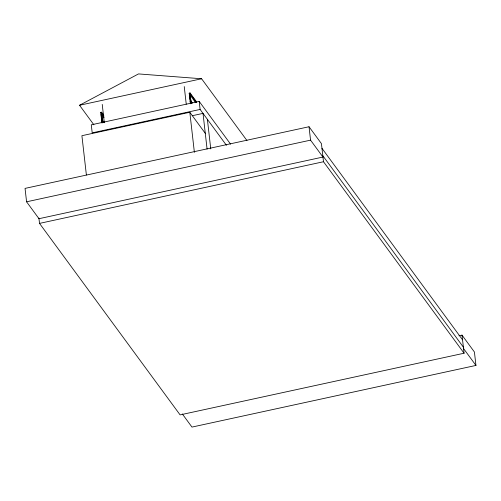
<?xml version="1.0" encoding="UTF-8"?>
<svg xmlns="http://www.w3.org/2000/svg" width="501" height="501" viewBox="0 0 501 501"><rect width="100%" height="100%" fill="white"/><g stroke="black" fill="none" stroke-linecap="round" stroke-linejoin="round"><path stroke-width="0.75" d="M93.894 124.812L79.54 105.266L138.508 73.916L201.596 78.763L246.962 140.556M79.54 105.266L201.596 78.763M103.425 114.704L101.571 112.186L100.72 112.368L101.916 122.989M196.536 101.791L190.061 92.973L189.209 93.155L190.405 103.776M101.653 112.744L100.739 112.612L100.945 112.894M191.238 103.162L189.935 93.249L189.221 93.399L189.597 95.165M196.63 102.599L190.155 93.775L189.303 93.963L195.315 102.154M101.64 120.415L102.492 120.227L104.34 122.751M190.123 101.202L190.981 101.014L192.365 102.905M190.217 102.004L191.069 101.822L191.996 103.081M230.598 144.163L199.198 101.396L91.288 124.824L92.203 132.871L200.112 109.437L226.433 145.29M205.285 133.335L189.816 112.274L81.907 135.702L86.385 174.999M192.371 115.693L203.011 113.383L207.082 149.123M309.029 126.74L25.05 188.395L26.578 201.809L38.984 218.705L322.957 157.045L310.557 140.148L309.029 126.74L321.435 143.637L323.496 161.735L464.083 353.224L180.103 414.884L39.516 223.396L38.915 218.117M26.578 201.809L310.557 140.148M39.516 223.396L323.496 161.735M458.966 335.783L462.016 335.119L474.422 352.015L475.95 365.429L191.971 427.084L182.326 413.945M321.968 148.327L462.555 339.816M322.807 155.705L463.394 347.193M463.544 348.533L475.95 365.429M193.373 98.829L195.684 101.979M101.665 112.988L103.976 116.138M102.11 114.259L103.037 115.518M101.277 113.802L104.051 117.585M102.58 121.035L103.507 122.294M462.016 335.119L464.083 353.224M207.395 119.357L210.758 148.885M199.198 101.396L200.112 109.437M190.061 92.973L190.155 93.775M190.981 101.014L191.069 101.822M189.935 93.249L191.113 103.619M189.766 96.649L190.104 99.611M190.274 101.096L190.53 103.319M189.816 112.274L194.382 152.342M184.243 86.579L186.247 104.208M102.229 104.39L104.233 122.012M101.571 112.186L102.749 122.376M101.446 112.462L102.63 122.833M101.108 114.378L101.446 117.34M101.615 118.825L101.954 121.787"/></g></svg>
